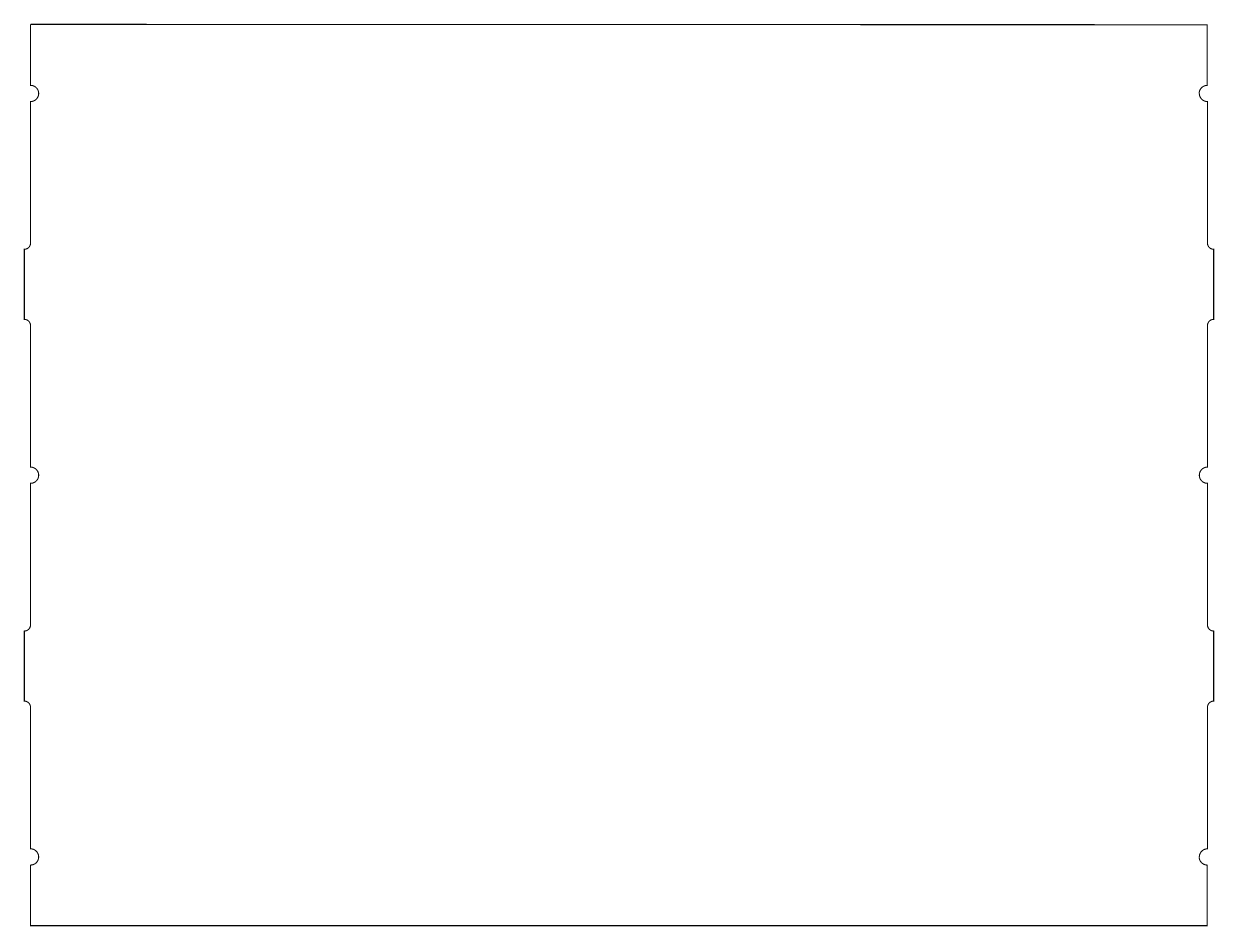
# Model space of a CAD drawing. Extents: x 90 to 310, y 117 to 283.
import ezdxf

# ---------------------------------------------------------------- set-up
doc = ezdxf.new("R2010")
doc.units = 0
doc.layers.add('087768-2ROU1_GBR', color=9, linetype='CONTINUOUS')

msp = doc.modelspace()

# ---------------------------------------------------------------- linework, layer by layer
at = {"layer": '087768-2ROU1_GBR', "const_width": 0.2}
for points in [[(91.331822, 283.312006), (308.636696, 283.235552), (308.636696, 272.03875), (308.54076, 272.032604)], [(91.428012, 272.032604), (91.332076, 272.03875), (91.331822, 283.312006)], [(307.137588, 270.592042), (307.168092, 270.518636)], [(91.331822, 242.88943), (91.331822, 269.035658), (91.427782, 269.041778)], [(308.572256, 269.041804), (308.668192, 269.035658), (308.668192, 242.88943)], [(90.282878, 228.788544), (90.188822, 228.796316), (90.188822, 241.742544), (90.282878, 241.750316)], [(309.717136, 241.750316), (309.811192, 241.742544), (309.811192, 228.796316), (309.717136, 228.788544)], [(91.427782, 201.497082), (91.331822, 201.503204), (91.331822, 227.64943)], [(308.668192, 227.64943), (308.668192, 201.503204), (308.572256, 201.497058)], [(91.331822, 172.350582), (91.331822, 198.49681), (91.427782, 198.50293)], [(308.572256, 198.502956), (308.668192, 198.49681), (308.668192, 172.350582)], [(90.282878, 158.249696), (90.188822, 158.257468), (90.188822, 171.203696), (90.282878, 171.211468)], [(309.717136, 171.211468), (309.811192, 171.203696), (309.811192, 158.257468), (309.717136, 158.249696)], [(91.427782, 130.958234), (91.331822, 130.964356), (91.331822, 157.110582)], [(308.668192, 157.110582), (308.668192, 130.964356), (308.572256, 130.95821)], [(308.540506, 127.964388), (308.636442, 127.958216), (308.636442, 116.761412), (91.331822, 116.761666), (91.331822, 127.958216), (91.427782, 127.964336)], [(307.168092, 129.481478), (307.137358, 129.407894)]]:
    msp.add_lwpolyline(points, dxfattribs=at)
for points in [[(91.427782, 269.041778, 0.3953837), (92.831946, 270.537306)], [(92.831946, 270.537306, 0.3952992), (91.428012, 272.032604)], [(308.54076, 272.032604, 0.3847608), (307.13759, 270.59204)], [(307.168092, 270.518636, 0.391697), (308.572256, 269.041804)], [(90.282878, 241.750316, 0.3902851), (91.331822, 242.88943)], [(308.668192, 242.88943, 0.3902851), (309.717136, 241.750316)], [(91.331822, 227.64943, 0.3902851), (90.282878, 228.788544)], [(309.717136, 228.788544, 0.3902851), (308.668192, 227.64943)], [(91.427782, 198.50293, 0.9381127), (91.427782, 201.497082)], [(308.572256, 201.497058, 0.9379679), (308.572256, 198.502956)], [(90.282878, 171.211468, 0.3902851), (91.331822, 172.350582)], [(308.668192, 172.350582, 0.3902851), (309.717136, 171.211468)], [(91.331822, 157.110582, 0.3902851), (90.282878, 158.249696)], [(309.717136, 158.249696, 0.3902851), (308.668192, 157.110582)], [(91.427782, 127.964336, 0.9381077), (91.427782, 130.958234)], [(308.572256, 130.95821, 0.391677), (307.168092, 129.481478)], [(307.137358, 129.407894, 0.3852634), (308.540506, 127.964388)]]:
    msp.add_lwpolyline(points, format="xyb", dxfattribs=at)

doc.saveas('drawing.dxf')
